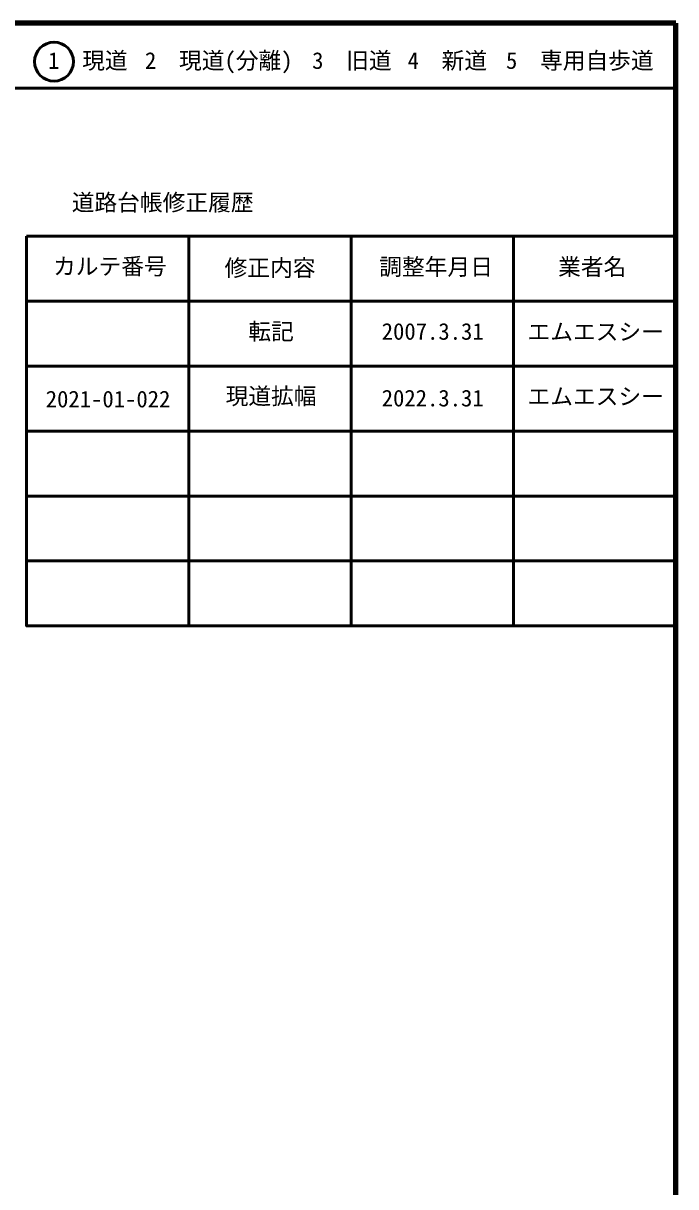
# Model space of a CAD drawing. Units: millimetres on the paper, enlarged 1000 times. Extents: x 40000 to 680000, y 20000 to 380000.
# Drawn here: x 579500 to 680000, y 200835 to 380000 of the extents above; entities that cross this region are included whole.
import ezdxf
from ezdxf.enums import TextEntityAlignment as Align

# ---------------------------------------------------------------- set-up
doc = ezdxf.new("R2010")
doc.units = ezdxf.units.MM
doc.header["$LTSCALE"] = 1000
for name, color, linetype, lineweight in [('M-TTL', 2, 'Continuous', 140), ('M-TTL-FRAM', 2, 'Continuous', 50), ('M-TTL-LINE', 7, 'Continuous', 50)]:
    doc.layers.add(name, color=color, linetype=linetype, lineweight=lineweight)
doc.layers.add('M-TTL-TXT', color=7, linetype='Continuous')
doc.styles.add('ＭＳ ゴシック', font='')
doc.styles.get('ＭＳ ゴシック').set_extended_font_data('MS Gothic')

msp = doc.modelspace()

# ---------------------------------------------------------------- linework, layer by layer
at = {"layer": 'M-TTL'}
for p, q in [((680000, 380000), (40000, 380000)), ((680000, 20000), (680000, 380000))]:
    msp.add_line(p, q, dxfattribs=at)
at = {"layer": 'M-TTL-FRAM'}
msp.add_line((580000, 347197), (680000, 347197), dxfattribs=at)
msp.add_lwpolyline([(580000, 347197), (580000, 287197), (680000, 287197)], dxfattribs=at)
at = {"layer": 'M-TTL-LINE'}
for p, q in [((40000, 370000), (680000, 370000)), ((605000, 347197), (605000, 287197)), ((630000, 347197), (630000, 287197)), ((655000, 347197), (655000, 287197)), ((580000, 337197), (680000, 337197)), ((580000, 327197), (680000, 327197)), ((580000, 317197), (680000, 317197)), ((580000, 307197), (680000, 307197)), ((580000, 297197), (680000, 297197))]:
    msp.add_line(p, q, dxfattribs=at)
msp.add_circle((584240, 374092), 3000, dxfattribs=at)

# ---------------------------------------------------------------- texts
at = {"layer": 'M-TTL-TXT', "style": 'ＭＳ ゴシック'}
for s, p in [('1\u3000現道', (583323, 372208)), ('2\u3000現道(分離)', (598244, 372208)), ('3\u3000旧道', (623996, 372208)), ('4\u3000新道', (638699, 372208)), ('5\u3000専用自歩道', (653853, 372208)), ('道路台帳修正履歴', (586968, 350363)), ('カルテ番号', (584089, 340527)), ('調整年月日', (634339, 340447)), ('業者名', (661884, 340447)), ('修正内容', (610509, 340273)), ('転記', (614175, 330495)), ('2007.3.31', (634712, 330495)), ('エムエスシー', (657175, 330439)), ('2021-01-022', (582962, 320080)), ('現道拡幅', (610675, 320538)), ('2022.3.31', (634712, 320226)), ('エムエスシー', (657175, 320487))]:
    msp.add_text(s, height=2566, dxfattribs=at).set_placement(p, align=Align.BOTTOM_LEFT)

doc.saveas('drawing.dxf')
